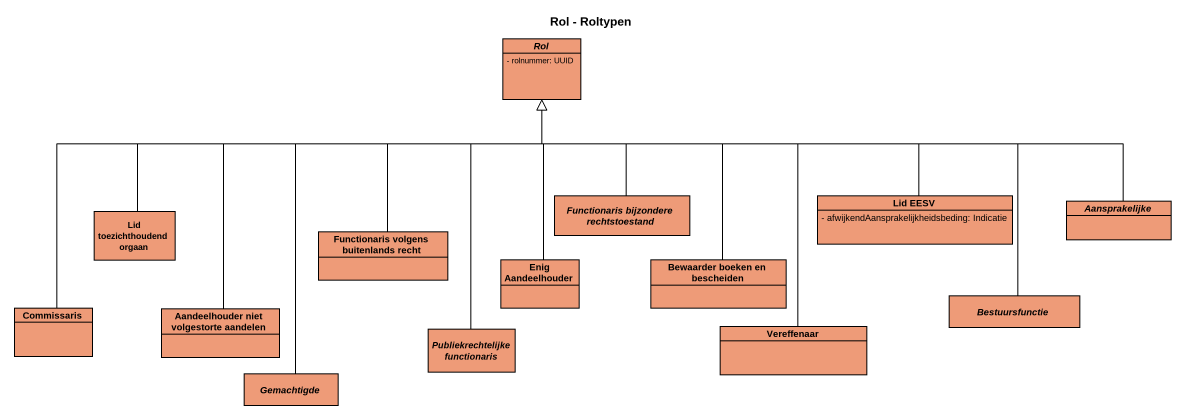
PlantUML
@startuml
title Rol - Roltypen
hide circle
hide empty members
skinparam classAttributeIconSize 0
abstract class Rol #EE9B78 {
  - rolnummer: UUID
}
abstract class "Functionaris bijzondere rechtstoestand" as Functionaris_bijzondere #EE9B78
class "Lid EESV" as Lid_EESV #EE9B78 {
  - afwijkendAansprakelijkheidsbeding: Indicatie
}
class "Lid toezichthoudend orgaan" as Lid_toezichthoudend_orgaan #EE9B78
class "Functionaris volgens buitenlands recht" as Functionaris_volgens #EE9B78
abstract class Aansprakelijke #EE9B78
class "Enig Aandeelhouder" as Enig_Aandeelhouder #EE9B78
class "Bewaarder boeken en bescheiden" as Bewaarder_boeken_en #EE9B78
class Commissaris #EE9B78
class "Aandeelhouder niet volgestorte aandelen" as Aandeelhouder_niet #EE9B78
abstract class Bestuursfunctie #EE9B78
abstract class "Publiekrechtelijke functionaris" as Publiekrechtelijke #EE9B78
class Vereffenaar #EE9B78
abstract class Gemachtigde #EE9B78
Functionaris_bijzondere -up-|> Rol
Lid_EESV -left-|> Rol
Lid_toezichthoudend_orgaan -right-|> Rol
Functionaris_volgens -up-|> Rol
Aansprakelijke -left-|> Rol
Enig_Aandeelhouder -up-|> Rol
Bewaarder_boeken_en -up-|> Rol
Commissaris -right-|> Rol
Aandeelhouder_niet -up-|> Rol
Bestuursfunctie -left-|> Rol
Publiekrechtelijke -up-|> Rol
Vereffenaar -up-|> Rol
Gemachtigde -up-|> Rol
@enduml
